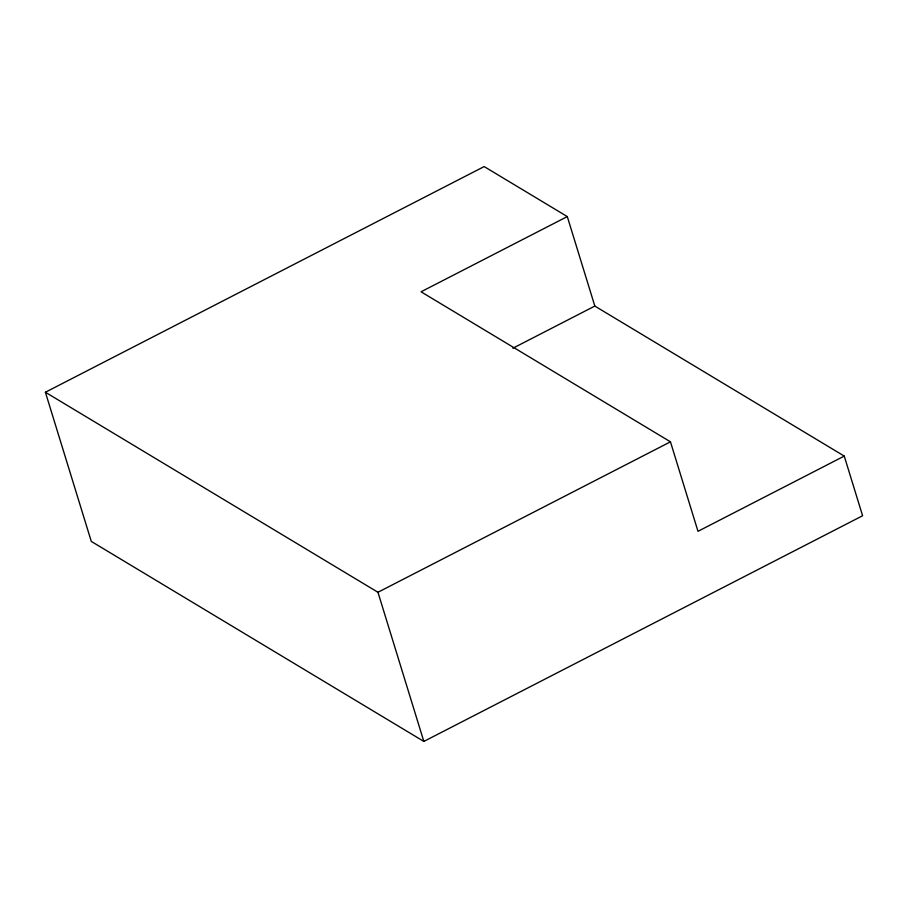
<?xml version="1.0" encoding="UTF-8"?>
<svg xmlns="http://www.w3.org/2000/svg" width="908" height="908" viewBox="0 0 908 908"><rect width="100%" height="100%" fill="white"/><g stroke="black" fill="none" stroke-linecap="round" stroke-linejoin="round"><path stroke-width="1.36" d="M45.4 392.245L484.157 166.573L567.296 216.581L594.831 306.075L844.247 456.088L862.6 515.755L423.843 741.427L91.288 541.406L45.4 392.245L377.955 592.277L423.843 741.427M567.296 216.581L421.051 291.797L670.456 441.821L697.991 531.316L844.247 456.088M512.884 348.218L594.831 306.075M377.955 592.277L670.456 441.821"/></g></svg>
